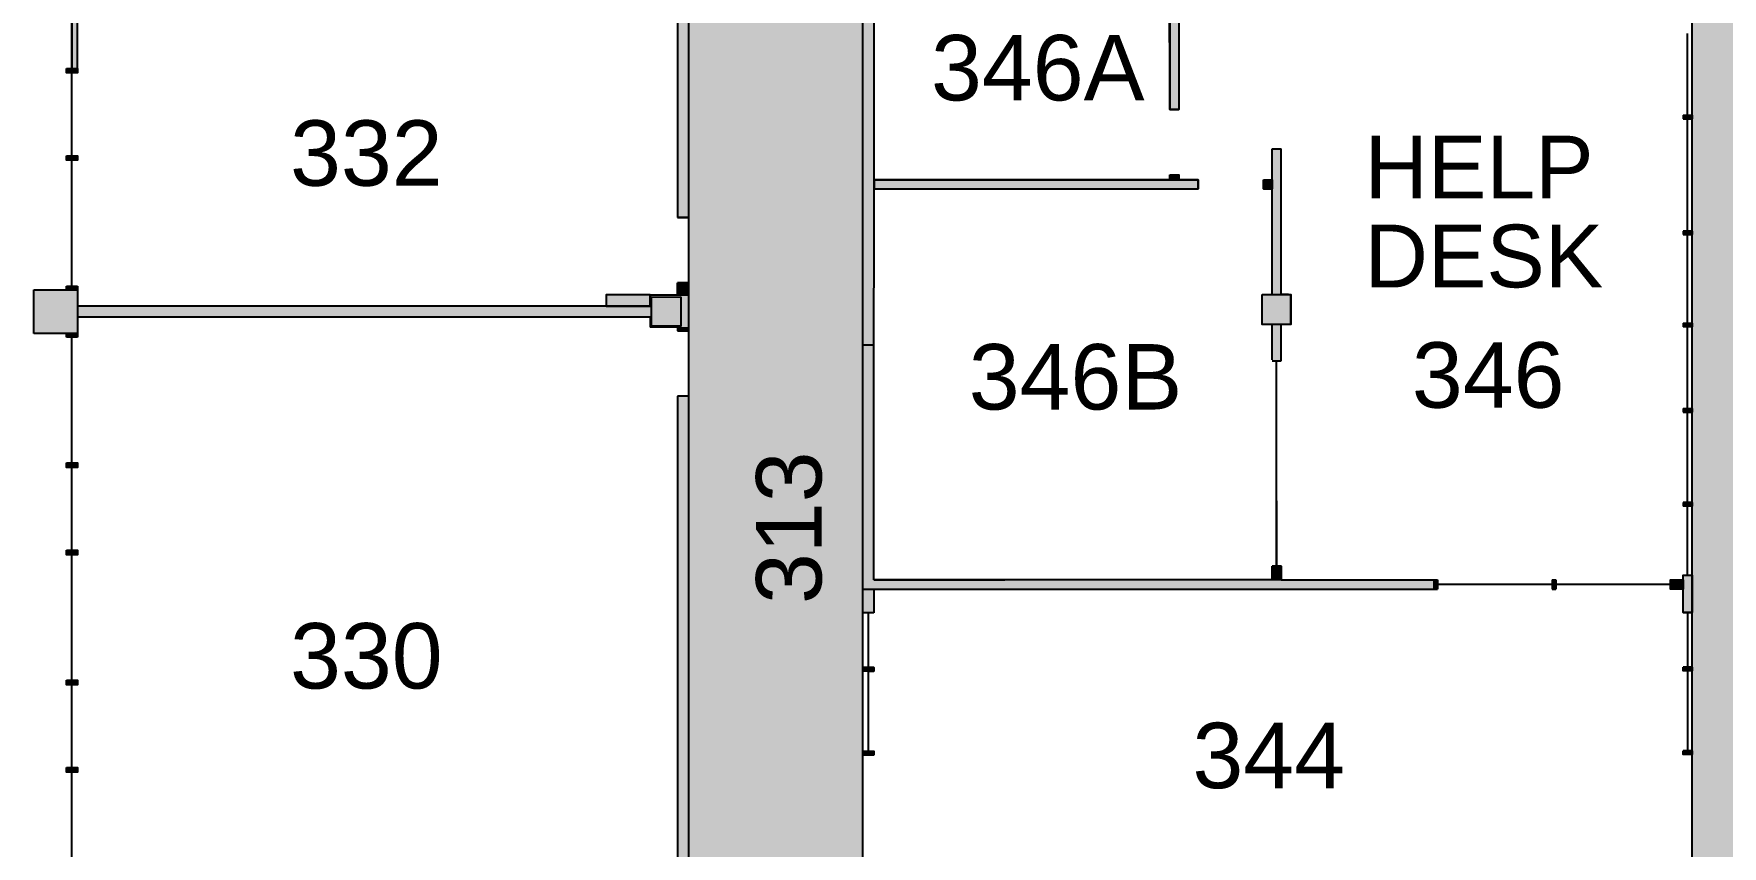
# Model space of a CAD drawing. Extents: x 2 to 4630, y -56 to 2885.
# Drawn here: x 2 to 930, y 1570 to 2017 of the extents above; entities that cross this region are included whole.
import ezdxf

# ---------------------------------------------------------------- set-up
doc = ezdxf.new("R2010")
doc.units = 0
doc.header["$LTSCALE"] = 0.004
doc.layers.get('0').update_dxf_attribs({"linetype": 'CONTINUOUS'})
for name, color, linetype in [('CORRIDOR_HATCH', 253, 'CONTINUOUS'), ('SOLID', 7, 'CONTINUOUS'), ('TEXT', 7, 'CONTINUOUS'), ('WALL', 7, 'CONTINUOUS')]:
    doc.layers.add(name, color=color, linetype=linetype)
doc.styles.add('STYLE1', font='arial.ttf')

# ---------------------------------------------------------------- blocks, each defined once
blk = doc.blocks.new('AZMND')
for p, q in [((0, 0.5), (0, -0.5)), ((1, 0.5), (0, 0.5)), ((1, -0.5), (1, 0.5)), ((0, -0.5), (1, -0.5))]:
    blk.add_line(p, q)
blk = doc.blocks.new('*U123')
at = {"layer": 'SOLID'}
for points in [[(355.78, 1873.5), (355.78, 1880.25), (361.78, 1873.5)], [(361.78, 1873.5), (355.78, 1880.25), (361.78, 1880.25)]]:
    blk.add_solid(points, dxfattribs=at)
blk = doc.blocks.new('*U152')
at = {"layer": 'SOLID'}
for points in [[(626.53, 1975.7), (626.38, 2049.18), (626.53, 2049.18)], [(626.53, 1975.7), (626.53, 2049.18), (631.53, 1975.7)], [(631.53, 1975.7), (626.53, 2049.18), (631.53, 2049.18)]]:
    blk.add_solid(points, dxfattribs=at)
blk = doc.blocks.new('*U153')
at = {"layer": 'SOLID'}
for points in [[(626.53, 1937.02), (626.53, 1939.7), (631.53, 1937.02)], [(631.53, 1937.02), (626.53, 1939.7), (631.53, 1939.7)]]:
    blk.add_solid(points, dxfattribs=at)
blk = doc.blocks.new('*U154')
at = {"layer": 'SOLID'}
for points in [[(463.86, 1932.02), (463.86, 1937.02), (642.06, 1932.02)], [(642.06, 1932.02), (463.86, 1937.02), (642.06, 1937.02)]]:
    blk.add_solid(points, dxfattribs=at)
blk = doc.blocks.new('*U155')
at = {"layer": 'SOLID'}
for points in [[(678.06, 1932.02), (678.06, 1937.02), (682.78, 1932.02)], [(682.78, 1932.02), (678.06, 1937.02), (682.78, 1937.02)]]:
    blk.add_solid(points, dxfattribs=at)
blk = doc.blocks.new('*U156')
at = {"layer": 'SOLID'}
for points in [[(901.78, 1711.93), (901.78, 1716.93), (908.78, 1711.93)], [(908.78, 1711.93), (901.78, 1716.93), (908.78, 1716.93)]]:
    blk.add_solid(points, dxfattribs=at)
blk = doc.blocks.new('*U159')
at = {"layer": 'SOLID'}
for points in [[(682.78, 1716.93), (682.78, 1724.43), (687.78, 1716.93)], [(687.78, 1716.93), (682.78, 1724.43), (687.78, 1724.43)]]:
    blk.add_solid(points, dxfattribs=at)
blk = doc.blocks.new('*U163')
at = {"layer": 'SOLID'}
for points in [[(316.53, 1867.5), (316.53, 1873.75), (340.78, 1867.5)], [(340.78, 1867.5), (316.53, 1873.75), (340.78, 1873.75)]]:
    blk.add_solid(points, dxfattribs=at)
blk = doc.blocks.new('*U164')
at = {"layer": 'SOLID'}
for points in [[(22.78, 1998.25), (22.78, 2067.25), (25.78, 1998.25)], [(25.78, 1998.25), (22.78, 2067.25), (25.78, 2067.25)]]:
    blk.add_solid(points, dxfattribs=at)
blk = doc.blocks.new('*U547')
at = {"layer": 'CORRIDOR_HATCH'}
for points in [[(361.78, 844.5), (361.78, 2548.5), (457.78, 844.5)], [(457.78, 844.5), (361.78, 2548.5), (457.78, 2548.5)], [(913.78, 844.5), (913.78, 2548.5), (1009.78, 844.5)], [(1009.78, 844.5), (913.78, 2548.5), (1009.78, 2548.5)]]:
    blk.add_solid(points, dxfattribs=at)

msp = doc.modelspace()

# ---------------------------------------------------------------- linework, layer by layer
at = {"layer": 'CORRIDOR_HATCH'}
for points in [[(361.78, 2548.5), (361.78, 2106.5), (319.78, 2106.5), (319.78, 2040.5), (361.78, 2040.5), (361.78, 1520.53), (342.28, 1520.53), (342.28, 1479.75), (361.78, 1479.75), (361.78, 908.5), (341.78, 908.5), (341.78, 868.5), (361.78, 868.5), (361.78, 844.5), (457.78, 844.5), (457.78, 1064), (457.78, 1233), (457.78, 2054.18), (457.78, 2192.53), (457.78, 2548.5)], [(1009.78, 2548.5), (1009.78, 844.5), (913.78, 844.5), (913.78, 2037.93), (911.35, 2037.93), (897.21, 2054.18), (750.53, 2054.18), (457.78, 2054.18), (457.78, 2192.53), (913.78, 2192.5), (913.78, 2548.5)]]:
    msp.add_lwpolyline(points, close=True, dxfattribs=at)
at = {"layer": 'SOLID'}
for p, q in [((355.78, 1916.25), (361.78, 1916.25)), ((355.78, 1877.5), (361.78, 1877.5)), ((463.8, 1846.11), (457.8, 1846.11)), ((685.28, 1724.43), (685.28, 1760.43))]:
    msp.add_line(p, q, dxfattribs=at)
for points in [[(626.38, 2049.18), (631.53, 2049.18), (631.53, 1975.7), (626.53, 1975.7), (626.38, 2049.18)], [(463.86, 1937.02), (463.86, 1932.02), (642.06, 1932.02), (642.06, 1937.02), (463.86, 1937.02)]]:
    msp.add_lwpolyline(points, dxfattribs=at)
for points in [[(626.53, 1939.7), (631.53, 1939.7), (631.53, 1937.02), (626.53, 1937.02)], [(678.06, 1937.02), (682.78, 1937.02), (682.78, 1932.02), (678.06, 1932.02)], [(355.78, 1880.25), (361.78, 1880.25), (361.78, 1873.5), (355.78, 1873.5)]]:
    msp.add_lwpolyline(points, close=True, dxfattribs=at)
for points in [[(457.78, 1861.98), (463.72, 1861.98), (457.86, 2045.88), (463.86, 2045.88)], [(355.78, 1916.25), (361.78, 1916.25), (355.78, 2040.5), (361.78, 2040.5)], [(19.78, 1998.25), (25.78, 1998.25), (19.78, 1995.75), (25.78, 1995.75)], [(908.78, 1970.6), (908.78, 1972.6), (913.78, 1970.6), (913.78, 1972.6)], [(19.78, 1950.25), (25.78, 1950.25), (19.78, 1947.75), (25.78, 1947.75)], [(682.78, 1953.93), (687.78, 1953.93), (682.78, 1873.93), (687.78, 1873.93)], [(908.78, 1906.82), (908.78, 1908.82), (913.78, 1906.82), (913.78, 1908.82)], [(1.78, 1876.5), (25.78, 1876.5), (1.78, 1852.5), (25.78, 1852.5)], [(19.78, 1878.5), (25.78, 1878.5), (19.78, 1876.5), (25.78, 1876.5)], [(25.78, 1867.5), (25.78, 1861.5), (340.78, 1867.5), (340.78, 1861.5)], [(340.78, 1873.75), (361.78, 1873.75), (340.78, 1856), (361.78, 1856)], [(677.28, 1873.93), (693.03, 1873.93), (677.28, 1857.43), (693.03, 1857.43)], [(457.78, 1861.98), (463.72, 1861.98), (457.78, 1698.74), (463.78, 1698.74)], [(682.78, 1857.93), (687.78, 1857.93), (682.78, 1837.43), (687.78, 1837.43)], [(908.78, 1856.14), (908.78, 1858.14), (913.78, 1856.14), (913.78, 1858.14)], [(19.78, 1852.5), (25.78, 1852.5), (19.78, 1850.5), (25.78, 1850.5)], [(355.78, 1854), (355.78, 1856), (361.78, 1854), (361.78, 1856)], [(355.78, 1538), (361.78, 1538), (355.78, 1818), (361.78, 1818)], [(908.78, 1809.18), (908.78, 1811.18), (913.78, 1809.18), (913.78, 1811.18)], [(19.78, 1781.25), (25.78, 1781.25), (19.78, 1778.75), (25.78, 1778.75)], [(908.78, 1757.43), (908.78, 1759.43), (913.78, 1757.43), (913.78, 1759.43)], [(19.78, 1733.25), (25.78, 1733.25), (19.78, 1730.75), (25.78, 1730.75)], [(908.78, 1698.93), (908.78, 1719.46), (913.78, 1698.93), (913.78, 1719.46)], [(463.77, 1711.93), (463.78, 1716.93), (773.78, 1711.93), (773.78, 1716.93)], [(771.78, 1716.93), (773.78, 1716.93), (771.78, 1711.93), (773.78, 1711.93)], [(836.78, 1716.93), (838.78, 1716.93), (836.78, 1711.93), (838.78, 1711.93)], [(901.78, 1716.93), (903.78, 1716.93), (901.78, 1711.93), (903.78, 1711.93)], [(457.78, 1668.74), (457.78, 1666.74), (463.78, 1668.74), (463.78, 1666.74)], [(908.78, 1666.93), (908.78, 1668.93), (913.78, 1666.93), (913.78, 1668.93)], [(19.78, 1661.75), (25.78, 1661.75), (19.78, 1659.25), (25.78, 1659.25)], [(457.78, 1622.74), (457.78, 1620.74), (463.78, 1622.74), (463.78, 1620.74)], [(908.78, 1620.93), (908.78, 1622.93), (913.78, 1620.93), (913.78, 1622.93)], [(19.78, 1613.75), (25.78, 1613.75), (19.78, 1611.25), (25.78, 1611.25)]]:
    msp.add_solid(points, dxfattribs=at)
at = {"layer": 'WALL'}
for p, q in [((22.78, 1998.25), (22.78, 2067.25)), ((457.78, 1714.93), (457.78, 2054.18)), ((463.78, 1716.93), (463.86, 2049.18)), ((626.53, 2049.18), (626.53, 1975.7)), ((631.53, 2049.18), (631.53, 1975.7)), ((355.78, 2040.5), (355.78, 1916.25)), ((361.78, 2040.5), (361.78, 1916.25)), ((911.28, 1719.46), (911.28, 2017.43)), ((22.78, 1950.25), (22.78, 1995.75)), ((626.53, 1975.7), (631.53, 1975.7)), ((908.78, 1972.6), (913.78, 1972.6)), ((908.78, 1972.6), (908.78, 1970.6)), ((908.78, 1970.6), (913.78, 1970.6)), ((913.78, 1972.6), (913.78, 1970.6)), ((682.78, 1873.93), (682.78, 1953.93)), ((682.78, 1953.93), (687.78, 1953.93)), ((687.78, 1873.93), (687.78, 1953.93)), ((22.78, 1878.5), (22.78, 1947.75)), ((463.86, 1937.02), (642.06, 1937.02)), ((463.86, 1932.02), (642.06, 1932.02)), ((626.53, 1939.7), (631.53, 1939.7)), ((626.53, 1939.7), (626.53, 1937.02)), ((631.53, 1939.7), (631.53, 1937.02)), ((642.06, 1937.02), (642.06, 1932.02)), ((678.06, 1937.02), (678.06, 1932.02)), ((678.06, 1937.02), (682.78, 1937.02)), ((678.06, 1932.02), (682.78, 1932.02)), ((361.78, 1916.25), (355.78, 1916.25)), ((913.78, 1908.82), (908.78, 1908.82)), ((908.78, 1908.82), (908.78, 1906.82)), ((908.78, 1906.82), (913.78, 1906.82)), ((913.78, 1908.82), (913.78, 1906.82)), ((1.78, 1852.5), (1.78, 1876.5)), ((1.78, 1876.5), (25.78, 1876.5)), ((25.78, 1876.5), (25.78, 1852.5)), ((355.78, 1880.25), (355.78, 1873.5)), ((361.78, 1880.25), (355.78, 1880.25)), ((361.78, 1880.25), (361.78, 1854)), ((340.78, 1867.5), (25.78, 1867.5)), ((355.78, 1873.5), (340.78, 1873.5)), ((340.78, 1873.5), (340.78, 1867.5)), ((677.28, 1873.93), (682.78, 1873.93)), ((691.78, 1873.93), (687.78, 1873.93)), ((693.03, 1857.93), (693.03, 1873.93)), ((340.78, 1861.5), (25.78, 1861.5)), ((340.78, 1861.5), (340.78, 1856)), ((682.78, 1837.93), (682.78, 1857.43)), ((687.78, 1837.43), (687.78, 1857.43)), ((908.78, 1858.14), (913.78, 1858.14)), ((908.78, 1858.14), (908.78, 1856.14)), ((913.78, 1858.14), (913.78, 1856.14)), ((25.78, 1852.5), (1.78, 1852.5)), ((22.78, 1781.25), (22.78, 1850.5)), ((355.78, 1856), (340.78, 1856)), ((355.78, 1856), (355.78, 1854)), ((355.78, 1854), (361.78, 1854)), ((361.78, 1854), (355.78, 1854)), ((913.78, 1856.14), (908.78, 1856.14)), ((682.78, 1837.43), (687.78, 1837.43)), ((685.28, 1760.43), (685.28, 1837.43)), ((355.78, 1818), (355.78, 1538)), ((361.78, 1818), (355.78, 1818)), ((361.78, 1818), (361.78, 1520.53)), ((908.78, 1811.18), (913.78, 1811.18)), ((908.78, 1811.18), (908.78, 1809.18)), ((913.78, 1811.18), (913.78, 1809.18)), ((908.78, 1809.18), (913.78, 1809.18)), ((22.78, 1733.25), (22.78, 1778.75)), ((685.28, 1760.43), (685.28, 1724.43)), ((913.78, 1759.43), (908.78, 1759.43)), ((913.78, 1759.43), (908.78, 1759.43)), ((908.78, 1759.43), (908.78, 1757.43)), ((913.78, 1757.43), (908.78, 1757.43)), ((913.78, 1759.43), (913.78, 1757.43)), ((913.78, 1759.43), (913.78, 1757.43)), ((22.78, 1661.75), (22.78, 1730.75)), ((457.78, 1698.74), (457.78, 1719.53)), ((687.78, 1724.43), (682.78, 1724.43)), ((682.78, 1716.93), (682.78, 1724.43)), ((687.78, 1716.93), (687.78, 1724.43)), ((913.78, 1719.46), (913.78, 1710.46)), ((457.78, 1711.93), (773.78, 1711.93)), ((463.77, 1711.93), (463.77, 1698.74)), ((463.78, 1716.93), (535.78, 1716.93)), ((535.78, 1716.93), (463.78, 1716.93)), ((523.78, 1716.93), (463.78, 1716.93)), ((682.78, 1716.93), (535.78, 1716.93)), ((687.78, 1716.93), (773.78, 1716.93)), ((771.78, 1716.93), (771.78, 1711.93)), ((773.78, 1716.93), (773.78, 1711.93)), ((773.78, 1716.93), (773.78, 1711.93)), ((836.78, 1714.43), (773.78, 1714.43)), ((836.78, 1716.93), (838.78, 1716.93)), ((836.78, 1716.93), (836.78, 1711.93)), ((836.78, 1711.93), (838.78, 1711.93)), ((838.78, 1716.93), (838.78, 1711.93)), ((901.78, 1714.43), (838.78, 1714.43)), ((901.78, 1716.93), (903.78, 1716.93)), ((901.78, 1716.93), (901.78, 1711.93)), ((903.78, 1716.93), (903.78, 1711.93)), ((463.77, 1698.74), (457.78, 1698.74)), ((460.78, 1622.74), (460.78, 1698.74)), ((908.78, 1698.93), (913.78, 1698.93)), ((911.28, 1698.93), (911.28, 1622.93)), ((463.78, 1668.74), (457.78, 1668.74)), ((463.78, 1666.74), (457.78, 1666.74)), ((463.78, 1666.74), (457.78, 1666.74)), ((460.78, 1666.74), (463.78, 1666.74)), ((913.78, 1668.93), (908.78, 1668.93)), ((913.78, 1666.93), (908.78, 1666.93)), ((22.78, 1613.75), (22.78, 1659.25)), ((457.78, 1622.74), (463.78, 1622.74)), ((463.78, 1620.74), (457.78, 1620.74)), ((463.78, 1620.74), (457.78, 1620.74)), ((457.78, 1620.74), (463.78, 1620.74)), ((913.78, 1622.93), (908.78, 1622.93)), ((913.78, 1620.93), (908.78, 1620.93)), ((22.78, 1542), (22.78, 1611.25))]:
    msp.add_line(p, q, dxfattribs=at)
for points in [[(22.78, 2067.25), (22.78, 1998.25), (25.78, 1998.25), (25.78, 2067.25), (22.78, 2067.25)], [(19.78, 1998.25), (25.78, 1998.25), (25.78, 1995.75), (19.78, 1995.75), (19.78, 1998.25)], [(19.78, 1950.25), (25.78, 1950.25), (25.78, 1947.75), (19.78, 1947.75), (19.78, 1950.25)], [(340.78, 1873.75), (316.53, 1873.75), (316.53, 1867.5), (340.78, 1867.5), (340.78, 1873.75)], [(19.78, 1781.25), (25.78, 1781.25), (25.78, 1778.75), (19.78, 1778.75), (19.78, 1781.25)], [(19.78, 1733.25), (25.78, 1733.25), (25.78, 1730.75), (19.78, 1730.75), (19.78, 1733.25)], [(682.78, 1724.43), (687.78, 1724.43), (687.78, 1716.93), (682.78, 1716.93), (682.78, 1724.43)], [(908.78, 1711.93), (901.78, 1711.93), (901.78, 1716.93), (908.78, 1716.93), (908.78, 1711.93)], [(19.78, 1661.75), (25.78, 1661.75), (25.78, 1659.25), (19.78, 1659.25), (19.78, 1661.75)], [(19.78, 1613.75), (25.78, 1613.75), (25.78, 1611.25), (19.78, 1611.25), (19.78, 1613.75)]]:
    msp.add_lwpolyline(points, dxfattribs=at)
for points in [[(357.56, 1872.53), (357.56, 1856.5), (341.56, 1856.5), (341.56, 1872.5)], [(677.28, 1873.93), (693.03, 1873.93), (693.03, 1857.43), (677.28, 1857.43)], [(913.78, 1698.93), (908.78, 1698.93), (908.78, 1719.46), (913.78, 1719.46)], [(457.78, 1668.74), (463.78, 1668.74), (463.78, 1666.74), (457.78, 1666.74)], [(908.78, 1668.93), (913.78, 1668.93), (913.78, 1666.93), (908.78, 1666.93)], [(457.78, 1622.74), (463.78, 1622.74), (463.78, 1620.74), (457.78, 1620.74)], [(908.78, 1622.93), (913.78, 1622.93), (913.78, 1620.93), (908.78, 1620.93)]]:
    msp.add_lwpolyline(points, close=True, dxfattribs=at)

# ---------------------------------------------------------------- block references
at = {"layer": 'CORRIDOR_HATCH'}
msp.add_blockref('*U547', (0, 0), dxfattribs=at)
at = {"layer": 'SOLID'}
for name in ['*U164', '*U152', '*U154', '*U153', '*U155', '*U123', '*U163', '*U159', '*U156']:
    msp.add_blockref(name, (0, 0), dxfattribs=at)
at = {"layer": 'WALL', "xscale": -2, "yscale": 6, "rotation": 270}
for p in [(22.78, 1996.25), (22.78, 1947.75), (22.78, 1876.5), (22.78, 1850.5), (22.78, 1850.5), (22.78, 1779.25), (22.78, 1731.25), (22.78, 1659.75), (22.78, 1611.25)]:
    msp.add_blockref('AZMND', p, dxfattribs=at)

# ---------------------------------------------------------------- texts
at = {"layer": 'TEXT', "style": 'STYLE1'}
for s, height, p in [('346A', 36, (495.21, 1980.63)), ('332', 36, (142.73, 1933.69)), ('HELP', 34.5, (733.66, 1926.7)), ('DESK ', 34.5, (733.66, 1877.82)), ('346', 36, (759.65, 1811.63)), ('346B', 36, (515.97, 1810.64)), ('330', 36, (142.73, 1657.19)), ('344', 36, (638.98, 1602.38))]:
    msp.add_text(s, height=height, dxfattribs=at).set_placement(p)
msp.add_text('313', height=36, rotation=90, dxfattribs=at).set_placement((435, 1703.69))

doc.saveas('drawing.dxf')
